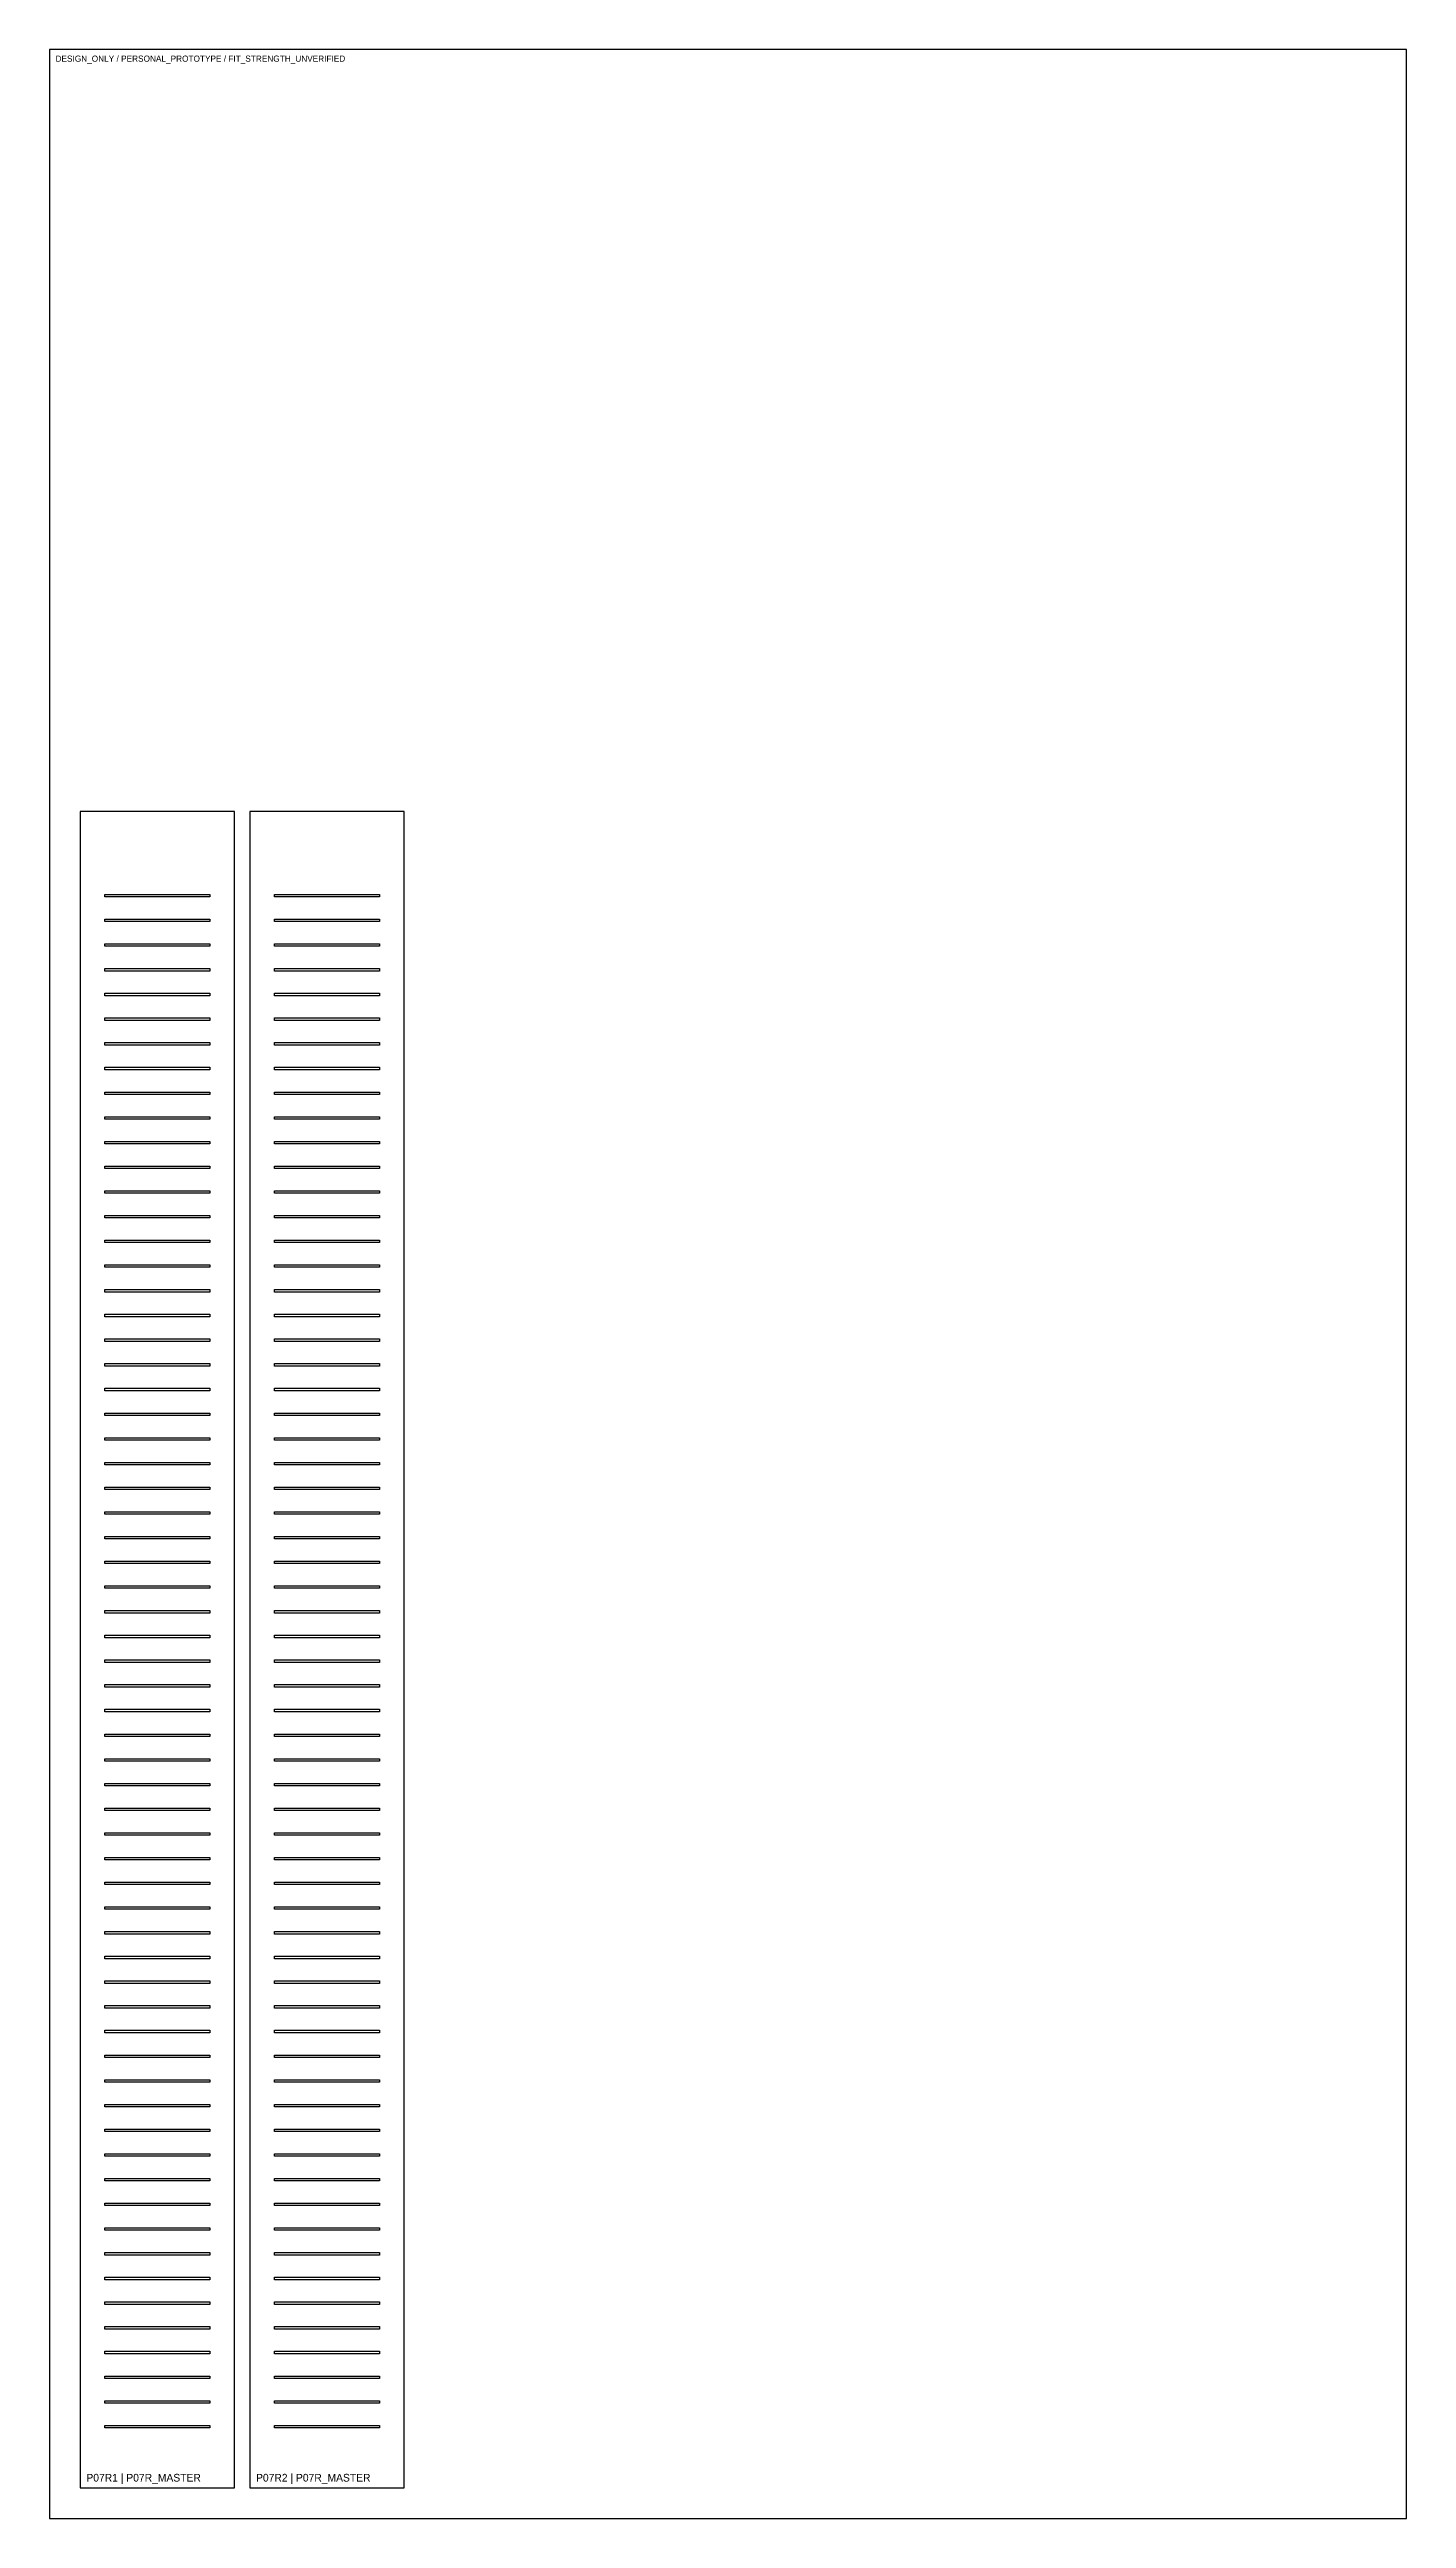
# Model space of a CAD drawing. Header units: millimetres. Extents: x 0 to 440, y 0 to 800.
import ezdxf

# ---------------------------------------------------------------- set-up
doc = ezdxf.new("R2010")
doc.units = ezdxf.units.MM
for name, color, linetype in [('ANNOTATION_NOT_CUT', 7, 'Continuous'), ('CUT_INNER', 3, 'Continuous'), ('CUT_OUTER', 1, 'Continuous'), ('REFERENCE_SHEET_NOT_CUT', 8, 'Continuous')]:
    doc.layers.add(name, color=color, linetype=linetype)

msp = doc.modelspace()

# ---------------------------------------------------------------- linework, layer by layer
at = {"layer": 'CUT_INNER'}
for points in [[(18, 525.4), (18, 526.2), (52, 526.2), (52, 525.4)], [(73, 525.4), (73, 526.2), (107, 526.2), (107, 525.4)], [(18, 517.4), (18, 518.2), (52, 518.2), (52, 517.4)], [(73, 517.4), (73, 518.2), (107, 518.2), (107, 517.4)], [(18, 509.4), (18, 510.2), (52, 510.2), (52, 509.4)], [(73, 509.4), (73, 510.2), (107, 510.2), (107, 509.4)], [(18, 501.4), (18, 502.2), (52, 502.2), (52, 501.4)], [(73, 501.4), (73, 502.2), (107, 502.2), (107, 501.4)], [(18, 493.4), (18, 494.2), (52, 494.2), (52, 493.4)], [(73, 493.4), (73, 494.2), (107, 494.2), (107, 493.4)], [(18, 485.4), (18, 486.2), (52, 486.2), (52, 485.4)], [(73, 485.4), (73, 486.2), (107, 486.2), (107, 485.4)], [(18, 477.4), (18, 478.2), (52, 478.2), (52, 477.4)], [(73, 477.4), (73, 478.2), (107, 478.2), (107, 477.4)], [(18, 469.4), (18, 470.2), (52, 470.2), (52, 469.4)], [(73, 469.4), (73, 470.2), (107, 470.2), (107, 469.4)], [(18, 461.4), (18, 462.2), (52, 462.2), (52, 461.4)], [(73, 461.4), (73, 462.2), (107, 462.2), (107, 461.4)], [(18, 453.4), (18, 454.2), (52, 454.2), (52, 453.4)], [(73, 453.4), (73, 454.2), (107, 454.2), (107, 453.4)], [(18, 445.4), (18, 446.2), (52, 446.2), (52, 445.4)], [(73, 445.4), (73, 446.2), (107, 446.2), (107, 445.4)], [(18, 437.4), (18, 438.2), (52, 438.2), (52, 437.4)], [(73, 437.4), (73, 438.2), (107, 438.2), (107, 437.4)], [(18, 429.4), (18, 430.2), (52, 430.2), (52, 429.4)], [(73, 429.4), (73, 430.2), (107, 430.2), (107, 429.4)], [(18, 421.4), (18, 422.2), (52, 422.2), (52, 421.4)], [(73, 421.4), (73, 422.2), (107, 422.2), (107, 421.4)], [(18, 413.4), (18, 414.2), (52, 414.2), (52, 413.4)], [(73, 413.4), (73, 414.2), (107, 414.2), (107, 413.4)], [(18, 405.4), (18, 406.2), (52, 406.2), (52, 405.4)], [(73, 405.4), (73, 406.2), (107, 406.2), (107, 405.4)], [(18, 397.4), (18, 398.2), (52, 398.2), (52, 397.4)], [(73, 397.4), (73, 398.2), (107, 398.2), (107, 397.4)], [(18, 389.4), (18, 390.2), (52, 390.2), (52, 389.4)], [(73, 389.4), (73, 390.2), (107, 390.2), (107, 389.4)], [(18, 381.4), (18, 382.2), (52, 382.2), (52, 381.4)], [(73, 381.4), (73, 382.2), (107, 382.2), (107, 381.4)], [(18, 373.4), (18, 374.2), (52, 374.2), (52, 373.4)], [(73, 373.4), (73, 374.2), (107, 374.2), (107, 373.4)], [(18, 365.4), (18, 366.2), (52, 366.2), (52, 365.4)], [(73, 365.4), (73, 366.2), (107, 366.2), (107, 365.4)], [(18, 357.4), (18, 358.2), (52, 358.2), (52, 357.4)], [(73, 357.4), (73, 358.2), (107, 358.2), (107, 357.4)], [(18, 349.4), (18, 350.2), (52, 350.2), (52, 349.4)], [(73, 349.4), (73, 350.2), (107, 350.2), (107, 349.4)], [(18, 341.4), (18, 342.2), (52, 342.2), (52, 341.4)], [(73, 341.4), (73, 342.2), (107, 342.2), (107, 341.4)], [(18, 333.4), (18, 334.2), (52, 334.2), (52, 333.4)], [(73, 333.4), (73, 334.2), (107, 334.2), (107, 333.4)], [(18, 325.4), (18, 326.2), (52, 326.2), (52, 325.4)], [(73, 325.4), (73, 326.2), (107, 326.2), (107, 325.4)], [(18, 317.4), (18, 318.2), (52, 318.2), (52, 317.4)], [(73, 317.4), (73, 318.2), (107, 318.2), (107, 317.4)], [(18, 309.4), (18, 310.2), (52, 310.2), (52, 309.4)], [(73, 309.4), (73, 310.2), (107, 310.2), (107, 309.4)], [(18, 301.4), (18, 302.2), (52, 302.2), (52, 301.4)], [(73, 301.4), (73, 302.2), (107, 302.2), (107, 301.4)], [(18, 293.4), (18, 294.2), (52, 294.2), (52, 293.4)], [(73, 293.4), (73, 294.2), (107, 294.2), (107, 293.4)], [(18, 285.4), (18, 286.2), (52, 286.2), (52, 285.4)], [(73, 285.4), (73, 286.2), (107, 286.2), (107, 285.4)], [(18, 277.4), (18, 278.2), (52, 278.2), (52, 277.4)], [(73, 277.4), (73, 278.2), (107, 278.2), (107, 277.4)], [(18, 269.4), (18, 270.2), (52, 270.2), (52, 269.4)], [(73, 269.4), (73, 270.2), (107, 270.2), (107, 269.4)], [(18, 261.4), (18, 262.2), (52, 262.2), (52, 261.4)], [(73, 261.4), (73, 262.2), (107, 262.2), (107, 261.4)], [(18, 253.4), (18, 254.2), (52, 254.2), (52, 253.4)], [(73, 253.4), (73, 254.2), (107, 254.2), (107, 253.4)], [(18, 245.4), (18, 246.2), (52, 246.2), (52, 245.4)], [(73, 245.4), (73, 246.2), (107, 246.2), (107, 245.4)], [(18, 237.4), (18, 238.2), (52, 238.2), (52, 237.4)], [(73, 237.4), (73, 238.2), (107, 238.2), (107, 237.4)], [(18, 229.4), (18, 230.2), (52, 230.2), (52, 229.4)], [(73, 229.4), (73, 230.2), (107, 230.2), (107, 229.4)], [(18, 221.4), (18, 222.2), (52, 222.2), (52, 221.4)], [(73, 221.4), (73, 222.2), (107, 222.2), (107, 221.4)], [(18, 213.4), (18, 214.2), (52, 214.2), (52, 213.4)], [(73, 213.4), (73, 214.2), (107, 214.2), (107, 213.4)], [(18, 205.4), (18, 206.2), (52, 206.2), (52, 205.4)], [(73, 205.4), (73, 206.2), (107, 206.2), (107, 205.4)], [(18, 197.4), (18, 198.2), (52, 198.2), (52, 197.4)], [(73, 197.4), (73, 198.2), (107, 198.2), (107, 197.4)], [(18, 189.4), (18, 190.2), (52, 190.2), (52, 189.4)], [(73, 189.4), (73, 190.2), (107, 190.2), (107, 189.4)], [(18, 181.4), (18, 182.2), (52, 182.2), (52, 181.4)], [(73, 181.4), (73, 182.2), (107, 182.2), (107, 181.4)], [(18, 173.4), (18, 174.2), (52, 174.2), (52, 173.4)], [(73, 173.4), (73, 174.2), (107, 174.2), (107, 173.4)], [(18, 165.4), (18, 166.2), (52, 166.2), (52, 165.4)], [(73, 165.4), (73, 166.2), (107, 166.2), (107, 165.4)], [(18, 157.4), (18, 158.2), (52, 158.2), (52, 157.4)], [(73, 157.4), (73, 158.2), (107, 158.2), (107, 157.4)], [(18, 149.4), (18, 150.2), (52, 150.2), (52, 149.4)], [(73, 149.4), (73, 150.2), (107, 150.2), (107, 149.4)], [(18, 141.4), (18, 142.2), (52, 142.2), (52, 141.4)], [(73, 141.4), (73, 142.2), (107, 142.2), (107, 141.4)], [(18, 133.4), (18, 134.2), (52, 134.2), (52, 133.4)], [(73, 133.4), (73, 134.2), (107, 134.2), (107, 133.4)], [(18, 125.4), (18, 126.2), (52, 126.2), (52, 125.4)], [(73, 125.4), (73, 126.2), (107, 126.2), (107, 125.4)], [(18, 117.4), (18, 118.2), (52, 118.2), (52, 117.4)], [(73, 117.4), (73, 118.2), (107, 118.2), (107, 117.4)], [(18, 110.2), (52, 110.2), (52, 109.4), (18, 109.4)], [(73, 110.2), (107, 110.2), (107, 109.4), (73, 109.4)], [(18, 101.4), (18, 102.2), (52, 102.2), (52, 101.4)], [(73, 101.4), (73, 102.2), (107, 102.2), (107, 101.4)], [(18, 93.4), (18, 94.2), (52, 94.2), (52, 93.4)], [(73, 93.4), (73, 94.2), (107, 94.2), (107, 93.4)], [(18, 85.4), (18, 86.2), (52, 86.2), (52, 85.4)], [(73, 85.4), (73, 86.2), (107, 86.2), (107, 85.4)], [(18, 77.4), (18, 78.2), (52, 78.2), (52, 77.4)], [(73, 77.4), (73, 78.2), (107, 78.2), (107, 77.4)], [(18, 69.4), (18, 70.2), (52, 70.2), (52, 69.4)], [(73, 69.4), (73, 70.2), (107, 70.2), (107, 69.4)], [(18, 61.4), (18, 62.2), (52, 62.2), (52, 61.4)], [(73, 61.4), (73, 62.2), (107, 62.2), (107, 61.4)], [(18, 53.4), (18, 54.2), (52, 54.2), (52, 53.4)], [(73, 53.4), (73, 54.2), (107, 54.2), (107, 53.4)], [(18, 45.4), (18, 46.2), (52, 46.2), (52, 45.4)], [(73, 45.4), (73, 46.2), (107, 46.2), (107, 45.4)], [(18, 37.4), (18, 38.2), (52, 38.2), (52, 37.4)], [(73, 37.4), (73, 38.2), (107, 38.2), (107, 37.4)], [(18, 29.4), (18, 30.2), (52, 30.2), (52, 29.4)], [(73, 29.4), (73, 30.2), (107, 30.2), (107, 29.4)]]:
    msp.add_lwpolyline(points, close=True, dxfattribs=at)
at = {"layer": 'CUT_OUTER'}
for points in [[(10, 10), (60, 10), (60, 553.1), (10, 553.1)], [(65, 10), (115, 10), (115, 553.1), (65, 553.1)]]:
    msp.add_lwpolyline(points, close=True, dxfattribs=at)
at = {"layer": 'REFERENCE_SHEET_NOT_CUT'}
msp.add_lwpolyline([(0, 0), (440, 0), (440, 800), (0, 800)], close=True, dxfattribs=at)

# ---------------------------------------------------------------- texts
at = {"layer": 'ANNOTATION_NOT_CUT'}
for s, height, p in [('DESIGN_ONLY / PERSONAL_PROTOTYPE / FIT_STRENGTH_UNVERIFIED', 2, (2, 796)), ('P07R1 | P07R_MASTER', 2.5, (12, 12)), ('P07R2 | P07R_MASTER', 2.5, (67, 12))]:
    msp.add_text(s, height=height, dxfattribs=at).set_placement(p)

doc.saveas('drawing.dxf')
